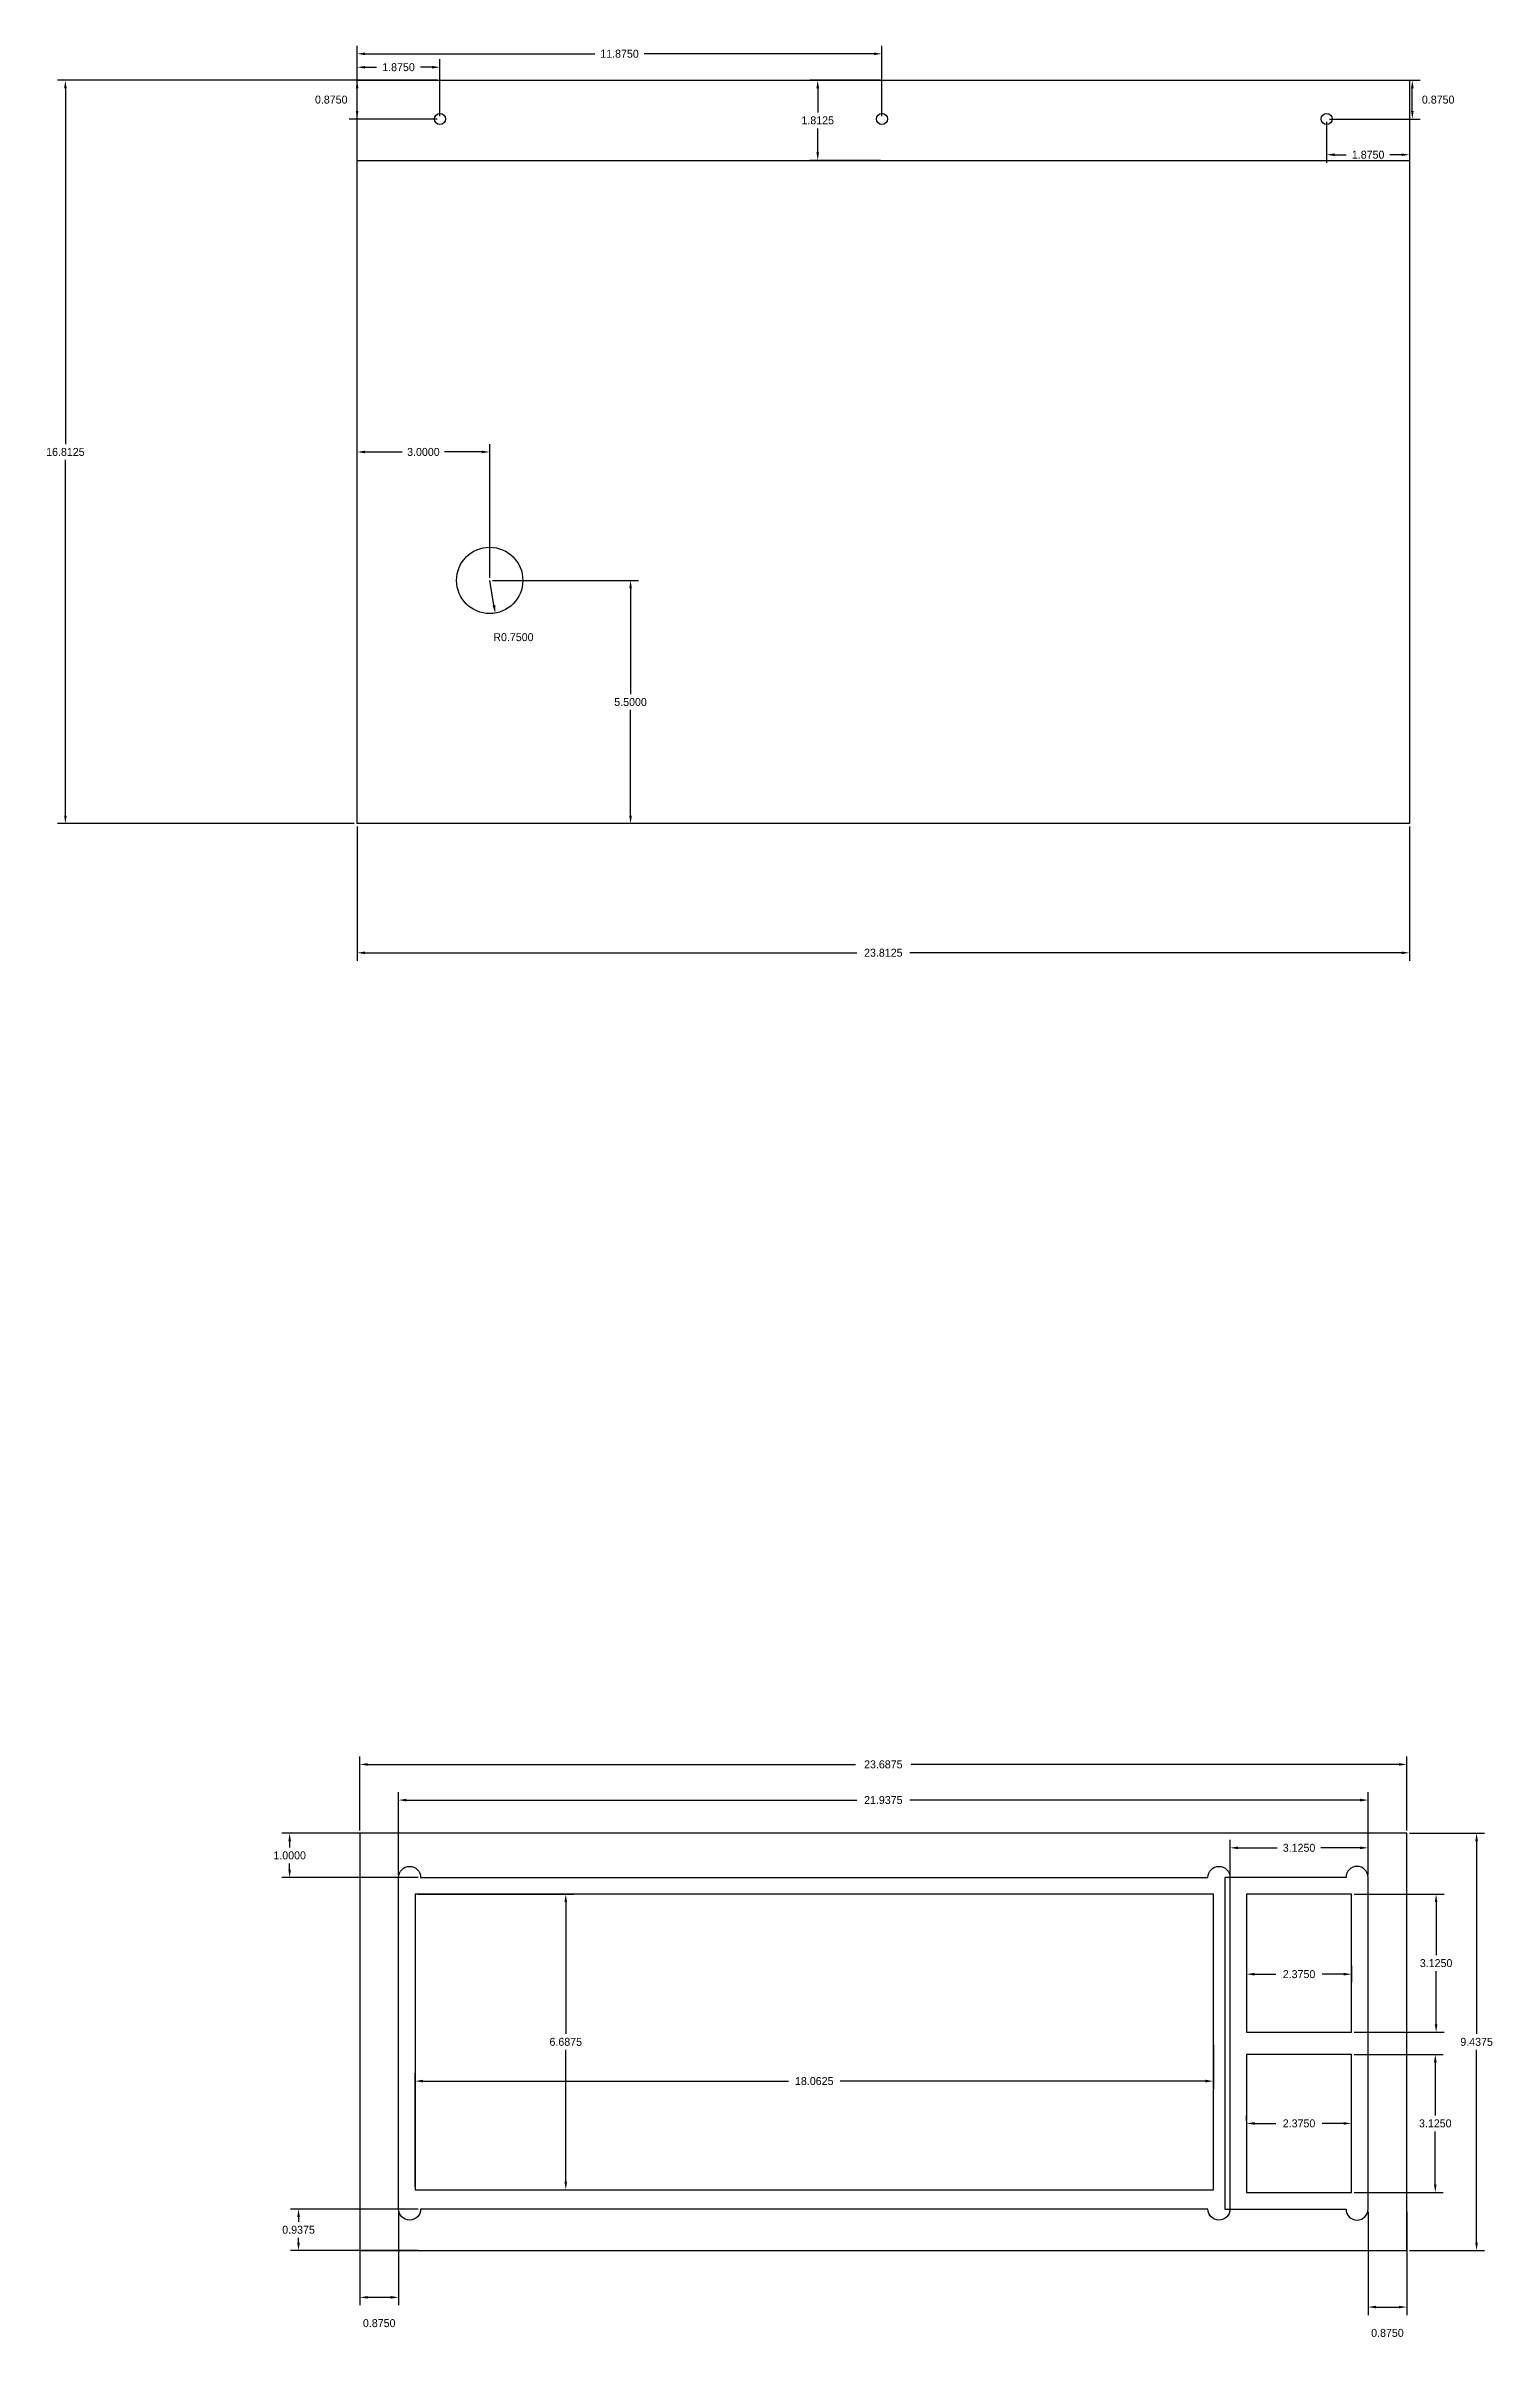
# Model space of a CAD drawing. Extents: x -4 to 200, y -54 to 66.
# Drawn here: x 167.7 to 200.4, y 11.1 to 62.9 of the extents above; entities that cross this region are included whole.
import ezdxf

# ---------------------------------------------------------------- set-up
doc = ezdxf.new("R2010")
doc.units = 0
doc.header["$MEASUREMENT"] = 0
doc.layers.get('Defpoints').update_dxf_attribs({"linetype": 'CONTINUOUS'})
doc.layers.add('Dimentions', color=7, linetype='CONTINUOUS')
doc.layers.add('LAYER_1', color=3, linetype='CONTINUOUS')
doc.dimstyles.get("Standard").update_dxf_attribs({"dimtxt": 0.18, "dimasz": 0.18, "dimexe": 0.18, "dimexo": 0.0625, "dimgap": 0.09, "dimtad": 0, "dimtih": 1, "dimtoh": 1, "dimdec": 4, "dimzin": 0, "dimdsep": 46, "dimtxsty": 'STANDARD', "dimcen": 0.09, "dimadec": 0, "dimazin": 0, "dimtfac": 1, "dimtdec": 4, "dimtofl": 0, "dimtmove": 0, "dimatfit": 3, "dimfxl": 1, "dimtolj": 1, "dimtzin": 0, "dimarcsym": 0})

# ---------------------------------------------------------------- blocks, each defined once
blk = doc.blocks.new('*D0')
at = {"layer": 'Defpoints', "color": 0}
for p in [(174.708, 62.149), (168.108, 45.337), (174.708, 45.337)]:
    blk.add_point(p, dxfattribs=at)
at = {"layer": 'Dimentions', "color": 0, "lineweight": -2}
for p, q in [((174.645, 62.149), (167.928, 62.149)), ((168.108, 61.969), (168.108, 53.923)), ((168.108, 45.517), (168.108, 53.563)), ((174.645, 45.337), (167.928, 45.337))]:
    blk.add_line(p, q, dxfattribs=at)
at = {"layer": 'Dimentions', "color": 0}
for points in [[(168.138, 61.969), (168.078, 61.969), (168.108, 62.149)], [(168.078, 45.517), (168.138, 45.517), (168.108, 45.337)]]:
    blk.add_solid(points, dxfattribs=at)
at = {"layer": 'Dimentions', "color": 0, "insert": (168.108, 53.743), "char_height": 0.18, "attachment_point": 5}
blk.add_mtext('\\A1;16.8125', dxfattribs=at)
blk = doc.blocks.new('*D1')
at = {"layer": 'Defpoints', "color": 0}
for p in [(174.708, 45.337), (198.52, 45.337), (198.52, 42.415)]:
    blk.add_point(p, dxfattribs=at)
at = {"layer": 'Dimentions', "color": 0, "lineweight": -2}
for p, q in [((174.708, 45.274), (174.708, 42.235)), ((198.52, 45.274), (198.52, 42.235)), ((174.888, 42.415), (186.014, 42.415)), ((198.34, 42.415), (187.214, 42.415))]:
    blk.add_line(p, q, dxfattribs=at)
at = {"layer": 'Dimentions', "color": 0}
for points in [[(174.888, 42.445), (174.888, 42.385), (174.708, 42.415)], [(198.34, 42.385), (198.34, 42.445), (198.52, 42.415)]]:
    blk.add_solid(points, dxfattribs=at)
at = {"layer": 'Dimentions', "color": 0, "insert": (186.614, 42.415), "char_height": 0.18, "attachment_point": 5}
blk.add_mtext('\\A1;23.8125', dxfattribs=at)
blk = doc.blocks.new('*D73')
at = {"layer": 'Defpoints', "color": 0}
for p in [(198.458, 22.499), (198.458, 13.062), (200.037, 13.062)]:
    blk.add_point(p, dxfattribs=at)
at = {"layer": 'Dimentions', "color": 0, "lineweight": -2}
for p, q in [((198.52, 22.499), (200.217, 22.499)), ((200.037, 22.319), (200.037, 17.961)), ((200.037, 13.242), (200.037, 17.601)), ((198.52, 13.062), (200.217, 13.062))]:
    blk.add_line(p, q, dxfattribs=at)
at = {"layer": 'Dimentions', "color": 0}
for points in [[(200.067, 22.319), (200.007, 22.319), (200.037, 22.499)], [(200.007, 13.242), (200.067, 13.242), (200.037, 13.062)]]:
    blk.add_solid(points, dxfattribs=at)
at = {"layer": 'Dimentions', "color": 0, "insert": (200.037, 17.781), "char_height": 0.18, "attachment_point": 5}
blk.add_mtext('\\A1;9.4375', dxfattribs=at)
blk = doc.blocks.new('*D74')
at = {"layer": 'Defpoints', "color": 0}
for p in [(198.458, 24.057), (174.77, 22.499), (198.458, 22.499)]:
    blk.add_point(p, dxfattribs=at)
at = {"layer": 'Dimentions', "color": 0, "lineweight": -2}
for p, q in [((174.77, 22.562), (174.77, 24.237)), ((174.95, 24.057), (185.984, 24.057)), ((198.278, 24.057), (187.244, 24.057)), ((198.458, 22.562), (198.458, 24.237))]:
    blk.add_line(p, q, dxfattribs=at)
at = {"layer": 'Dimentions', "color": 0}
for points in [[(174.95, 24.087), (174.95, 24.027), (174.77, 24.057)], [(198.278, 24.027), (198.278, 24.087), (198.458, 24.057)]]:
    blk.add_solid(points, dxfattribs=at)
at = {"layer": 'Dimentions', "color": 0, "insert": (186.614, 24.057), "char_height": 0.18, "attachment_point": 5}
blk.add_mtext('\\A1;23.6875', dxfattribs=at)
blk = doc.blocks.new('*D82')
at = {"layer": 'Defpoints', "color": 0}
for p in [(174.77, 13.999), (175.645, 13.999), (174.77, 12.003)]:
    blk.add_point(p, dxfattribs=at)
at = {"layer": 'Dimentions', "color": 0, "lineweight": -2}
for p, q in [((174.77, 13.937), (174.77, 11.823)), ((175.645, 13.937), (175.645, 11.823)), ((175.465, 12.003), (174.95, 12.003))]:
    blk.add_line(p, q, dxfattribs=at)
at = {"layer": 'Dimentions', "color": 0}
for points in [[(174.95, 12.033), (174.95, 11.973), (174.77, 12.003)], [(175.465, 11.973), (175.465, 12.033), (175.645, 12.003)]]:
    blk.add_solid(points, dxfattribs=at)
at = {"layer": 'Dimentions', "color": 0, "insert": (175.208, 11.418), "char_height": 0.18, "attachment_point": 5}
blk.add_mtext('\\A1;0.8750', dxfattribs=at)
blk = doc.blocks.new('*D83')
at = {"layer": 'Defpoints', "color": 0}
for p in [(197.583, 23.25), (175.645, 21.499), (197.583, 21.499)]:
    blk.add_point(p, dxfattribs=at)
at = {"layer": 'Dimentions', "color": 0, "lineweight": -2}
for p, q in [((175.645, 21.562), (175.645, 23.43)), ((197.583, 21.562), (197.583, 23.43)), ((175.825, 23.25), (186.014, 23.25)), ((197.403, 23.25), (187.214, 23.25))]:
    blk.add_line(p, q, dxfattribs=at)
at = {"layer": 'Dimentions', "color": 0}
for points in [[(175.825, 23.28), (175.825, 23.22), (175.645, 23.25)], [(197.403, 23.22), (197.403, 23.28), (197.583, 23.25)]]:
    blk.add_solid(points, dxfattribs=at)
at = {"layer": 'Dimentions', "color": 0, "insert": (186.614, 23.25), "char_height": 0.18, "attachment_point": 5}
blk.add_mtext('\\A1;21.9375', dxfattribs=at)
blk = doc.blocks.new('*D84')
at = {"layer": 'Defpoints', "color": 0}
for p in [(194.458, 22.17), (194.458, 21.499), (197.583, 21.499)]:
    blk.add_point(p, dxfattribs=at)
at = {"layer": 'Dimentions', "color": 0, "lineweight": -2}
for p, q in [((194.458, 21.562), (194.458, 22.35)), ((197.583, 21.562), (197.583, 22.35)), ((194.638, 22.17), (195.525, 22.17)), ((197.403, 22.17), (196.515, 22.17))]:
    blk.add_line(p, q, dxfattribs=at)
at = {"layer": 'Dimentions', "color": 0}
for points in [[(194.638, 22.2), (194.638, 22.14), (194.458, 22.17)], [(197.403, 22.14), (197.403, 22.2), (197.583, 22.17)]]:
    blk.add_solid(points, dxfattribs=at)
at = {"layer": 'Dimentions', "color": 0, "insert": (196.02, 22.17), "char_height": 0.18, "attachment_point": 5}
blk.add_mtext('\\A1;3.1250', dxfattribs=at)
blk = doc.blocks.new('*D85')
at = {"layer": 'Defpoints', "color": 0}
for p in [(197.583, 13.999), (198.458, 13.999), (198.458, 11.783)]:
    blk.add_point(p, dxfattribs=at)
at = {"layer": 'Dimentions', "color": 0, "lineweight": -2}
for p, q in [((197.583, 13.937), (197.583, 11.603)), ((198.458, 13.937), (198.458, 11.603)), ((197.763, 11.783), (198.278, 11.783))]:
    blk.add_line(p, q, dxfattribs=at)
at = {"layer": 'Dimentions', "color": 0}
for points in [[(197.763, 11.813), (197.763, 11.753), (197.583, 11.783)], [(198.278, 11.753), (198.278, 11.813), (198.458, 11.783)]]:
    blk.add_solid(points, dxfattribs=at)
at = {"layer": 'Dimentions', "color": 0, "insert": (198.02, 11.198), "char_height": 0.18, "attachment_point": 5}
blk.add_mtext('\\A1;0.8750', dxfattribs=at)
blk = doc.blocks.new('*D87')
at = {"layer": 'Defpoints', "color": 0}
for p in [(176.02, 21.124), (179.429, 21.124), (176.02, 14.437)]:
    blk.add_point(p, dxfattribs=at)
at = {"layer": 'Dimentions', "color": 0, "lineweight": -2}
for p, q in [((176.083, 21.124), (179.609, 21.124)), ((179.429, 20.944), (179.429, 17.961)), ((179.429, 14.617), (179.429, 17.601)), ((176.083, 14.437), (179.609, 14.437))]:
    blk.add_line(p, q, dxfattribs=at)
at = {"layer": 'Dimentions', "color": 0}
for points in [[(179.459, 20.944), (179.399, 20.944), (179.429, 21.124)], [(179.399, 14.617), (179.459, 14.617), (179.429, 14.437)]]:
    blk.add_solid(points, dxfattribs=at)
at = {"layer": 'Dimentions', "color": 0, "insert": (179.429, 17.781), "char_height": 0.18, "attachment_point": 5}
blk.add_mtext('\\A1;6.6875', dxfattribs=at)
blk = doc.blocks.new('*D88')
at = {"layer": 'Defpoints', "color": 0}
for p in [(194.083, 17.781), (194.083, 16.894), (176.02, 14.437)]:
    blk.add_point(p, dxfattribs=at)
at = {"layer": 'Dimentions', "color": 0, "lineweight": -2}
for p, q in [((194.083, 17.718), (194.083, 16.714)), ((176.02, 14.499), (176.02, 17.074)), ((176.2, 16.894), (184.466, 16.894)), ((193.903, 16.894), (185.636, 16.894))]:
    blk.add_line(p, q, dxfattribs=at)
at = {"layer": 'Dimentions', "color": 0}
for points in [[(176.2, 16.924), (176.2, 16.864), (176.02, 16.894)], [(193.903, 16.864), (193.903, 16.924), (194.083, 16.894)]]:
    blk.add_solid(points, dxfattribs=at)
at = {"layer": 'Dimentions', "color": 0, "insert": (185.051, 16.894), "char_height": 0.18, "attachment_point": 5}
blk.add_mtext('\\A1;18.0625', dxfattribs=at)
blk = doc.blocks.new('*D89')
at = {"layer": 'Defpoints', "color": 0}
for p in [(197.208, 21.124), (197.208, 17.999), (199.121, 17.999)]:
    blk.add_point(p, dxfattribs=at)
at = {"layer": 'Dimentions', "color": 0, "lineweight": -2}
for p, q in [((197.27, 21.124), (199.301, 21.124)), ((199.121, 20.944), (199.121, 19.742)), ((199.121, 18.179), (199.121, 19.382)), ((197.27, 17.999), (199.301, 17.999))]:
    blk.add_line(p, q, dxfattribs=at)
at = {"layer": 'Dimentions', "color": 0}
for points in [[(199.151, 20.944), (199.091, 20.944), (199.121, 21.124)], [(199.091, 18.179), (199.151, 18.179), (199.121, 17.999)]]:
    blk.add_solid(points, dxfattribs=at)
at = {"layer": 'Dimentions', "color": 0, "insert": (199.121, 19.562), "char_height": 0.18, "attachment_point": 5}
blk.add_mtext('\\A1;3.1250', dxfattribs=at)
blk = doc.blocks.new('*D90')
at = {"layer": 'Defpoints', "color": 0}
for p in [(197.208, 17.499), (197.208, 14.374), (199.103, 14.374)]:
    blk.add_point(p, dxfattribs=at)
at = {"layer": 'Dimentions', "color": 0, "lineweight": -2}
for p, q in [((197.27, 17.499), (199.283, 17.499)), ((199.103, 17.319), (199.103, 16.117)), ((199.103, 14.554), (199.103, 15.757)), ((197.27, 14.374), (199.283, 14.374))]:
    blk.add_line(p, q, dxfattribs=at)
at = {"layer": 'Dimentions', "color": 0}
for points in [[(199.133, 17.319), (199.073, 17.319), (199.103, 17.499)], [(199.073, 14.554), (199.133, 14.554), (199.103, 14.374)]]:
    blk.add_solid(points, dxfattribs=at)
at = {"layer": 'Dimentions', "color": 0, "insert": (199.103, 15.937), "char_height": 0.18, "attachment_point": 5}
blk.add_mtext('\\A1;3.1250', dxfattribs=at)
blk = doc.blocks.new('*D91')
at = {"layer": 'Defpoints', "color": 0}
for p in [(194.833, 19.562), (197.208, 19.562), (197.208, 19.312)]:
    blk.add_point(p, dxfattribs=at)
at = {"layer": 'Dimentions', "color": 0, "lineweight": -2}
for p, q in [((194.833, 19.499), (194.833, 19.132)), ((195.013, 19.312), (195.495, 19.312)), ((197.028, 19.312), (196.545, 19.312)), ((197.208, 19.499), (197.208, 19.132))]:
    blk.add_line(p, q, dxfattribs=at)
at = {"layer": 'Dimentions', "color": 0}
for points in [[(195.013, 19.342), (195.013, 19.282), (194.833, 19.312)], [(197.028, 19.282), (197.028, 19.342), (197.208, 19.312)]]:
    blk.add_solid(points, dxfattribs=at)
at = {"layer": 'Dimentions', "color": 0, "insert": (196.02, 19.312), "char_height": 0.18, "attachment_point": 5}
blk.add_mtext('\\A1;2.3750', dxfattribs=at)
blk = doc.blocks.new('*D92')
at = {"layer": 'Defpoints', "color": 0}
for p in [(194.833, 15.937), (197.208, 15.937), (197.208, 15.937)]:
    blk.add_point(p, dxfattribs=at)
at = {"layer": 'Dimentions', "color": 0, "lineweight": -2}
for p, q in [((194.833, 15.999), (194.833, 16.117)), ((197.208, 15.999), (197.208, 16.117)), ((195.013, 15.937), (195.495, 15.937)), ((197.028, 15.937), (196.545, 15.937))]:
    blk.add_line(p, q, dxfattribs=at)
at = {"layer": 'Dimentions', "color": 0}
for points in [[(195.013, 15.967), (195.013, 15.907), (194.833, 15.937)], [(197.028, 15.907), (197.028, 15.967), (197.208, 15.937)]]:
    blk.add_solid(points, dxfattribs=at)
at = {"layer": 'Dimentions', "color": 0, "insert": (196.02, 15.937), "char_height": 0.18, "attachment_point": 5}
blk.add_mtext('\\A1;2.3750', dxfattribs=at)
blk = doc.blocks.new('*D93')
at = {"layer": 'Defpoints', "color": 0}
for p in [(173.182, 22.499), (176.153, 22.499), (176.153, 21.499)]:
    blk.add_point(p, dxfattribs=at)
at = {"layer": 'Dimentions', "color": 0, "lineweight": -2}
for p, q in [((176.09, 22.499), (173.002, 22.499)), ((173.182, 22.319), (173.182, 22.179)), ((173.182, 21.679), (173.182, 21.819)), ((176.09, 21.499), (173.002, 21.499))]:
    blk.add_line(p, q, dxfattribs=at)
at = {"layer": 'Dimentions', "color": 0}
for points in [[(173.212, 22.319), (173.152, 22.319), (173.182, 22.499)], [(173.152, 21.679), (173.212, 21.679), (173.182, 21.499)]]:
    blk.add_solid(points, dxfattribs=at)
at = {"layer": 'Dimentions', "color": 0, "insert": (173.182, 21.999), "char_height": 0.18, "attachment_point": 5}
blk.add_mtext('\\A1;1.0000', dxfattribs=at)
blk = doc.blocks.new('*D94')
at = {"layer": 'Defpoints', "color": 0}
for p in [(176.153, 13.999), (173.383, 13.062), (176.153, 13.062)]:
    blk.add_point(p, dxfattribs=at)
at = {"layer": 'Dimentions', "color": 0, "lineweight": -2}
for p, q in [((176.091, 13.999), (173.203, 13.999)), ((173.383, 13.819), (173.383, 13.711)), ((176.091, 13.062), (173.203, 13.062)), ((173.383, 13.242), (173.383, 13.351))]:
    blk.add_line(p, q, dxfattribs=at)
at = {"layer": 'Dimentions', "color": 0}
for points in [[(173.413, 13.819), (173.353, 13.819), (173.383, 13.999)], [(173.353, 13.242), (173.413, 13.242), (173.383, 13.062)]]:
    blk.add_solid(points, dxfattribs=at)
at = {"layer": 'Dimentions', "color": 0, "insert": (173.383, 13.531), "char_height": 0.18, "attachment_point": 5}
blk.add_mtext('\\A1;0.9375', dxfattribs=at)
blk = doc.blocks.new('*D116')
at = {"layer": 'Defpoints', "color": 0}
for p in [(174.708, 62.445), (174.708, 61.274), (176.583, 61.274)]:
    blk.add_point(p, dxfattribs=at)
at = {"layer": 'Dimentions', "color": 0, "lineweight": -2}
for p, q in [((174.708, 61.337), (174.708, 62.625)), ((174.888, 62.445), (175.15, 62.445)), ((176.403, 62.445), (176.14, 62.445)), ((176.583, 61.337), (176.583, 62.625))]:
    blk.add_line(p, q, dxfattribs=at)
at = {"layer": 'Dimentions', "color": 0}
for points in [[(174.888, 62.475), (174.888, 62.415), (174.708, 62.445)], [(176.403, 62.415), (176.403, 62.475), (176.583, 62.445)]]:
    blk.add_solid(points, dxfattribs=at)
at = {"layer": 'Dimentions', "color": 0, "insert": (175.645, 62.445), "char_height": 0.18, "attachment_point": 5}
blk.add_mtext('\\A1;1.8750', dxfattribs=at)
blk = doc.blocks.new('*D117')
at = {"layer": 'Defpoints', "color": 0}
for p in [(174.708, 62.149), (176.583, 62.149), (176.583, 61.274)]:
    blk.add_point(p, dxfattribs=at)
at = {"layer": 'Dimentions', "color": 0, "lineweight": -2}
for p, q in [((176.52, 62.149), (174.528, 62.149)), ((174.708, 61.454), (174.708, 61.969)), ((176.52, 61.274), (174.528, 61.274))]:
    blk.add_line(p, q, dxfattribs=at)
at = {"layer": 'Dimentions', "color": 0}
for points in [[(174.738, 61.969), (174.678, 61.969), (174.708, 62.149)], [(174.678, 61.454), (174.738, 61.454), (174.708, 61.274)]]:
    blk.add_solid(points, dxfattribs=at)
at = {"layer": 'Dimentions', "color": 0, "insert": (174.123, 61.712), "char_height": 0.18, "attachment_point": 5}
blk.add_mtext('\\A1;0.8750', dxfattribs=at)
blk = doc.blocks.new('*D120')
at = {"layer": 'Defpoints', "color": 0}
for p in [(174.708, 62.749), (174.708, 62.149), (186.583, 61.274)]:
    blk.add_point(p, dxfattribs=at)
at = {"layer": 'Dimentions', "color": 0, "lineweight": -2}
for p, q in [((174.708, 62.212), (174.708, 62.929)), ((174.888, 62.749), (180.09, 62.749)), ((186.403, 62.749), (181.2, 62.749)), ((186.583, 61.337), (186.583, 62.929))]:
    blk.add_line(p, q, dxfattribs=at)
at = {"layer": 'Dimentions', "color": 0}
for points in [[(174.888, 62.779), (174.888, 62.719), (174.708, 62.749)], [(186.403, 62.719), (186.403, 62.779), (186.583, 62.749)]]:
    blk.add_solid(points, dxfattribs=at)
at = {"layer": 'Dimentions', "color": 0, "insert": (180.645, 62.749), "char_height": 0.18, "attachment_point": 5}
blk.add_mtext('\\A1;11.8750', dxfattribs=at)
blk = doc.blocks.new('*D122')
at = {"layer": 'Defpoints', "color": 0}
for p in [(196.645, 61.274), (198.52, 61.274), (198.52, 60.466)]:
    blk.add_point(p, dxfattribs=at)
at = {"layer": 'Dimentions', "color": 0, "lineweight": -2}
for p, q in [((196.645, 61.212), (196.645, 60.286)), ((198.52, 61.212), (198.52, 60.286)), ((196.825, 60.466), (197.088, 60.466)), ((198.34, 60.466), (198.078, 60.466))]:
    blk.add_line(p, q, dxfattribs=at)
at = {"layer": 'Dimentions', "color": 0}
for points in [[(196.825, 60.496), (196.825, 60.436), (196.645, 60.466)], [(198.34, 60.436), (198.34, 60.496), (198.52, 60.466)]]:
    blk.add_solid(points, dxfattribs=at)
at = {"layer": 'Dimentions', "color": 0, "insert": (197.583, 60.466), "char_height": 0.18, "attachment_point": 5}
blk.add_mtext('\\A1;1.8750', dxfattribs=at)
blk = doc.blocks.new('*D123')
at = {"layer": 'Defpoints', "color": 0}
for p in [(196.645, 62.149), (198.583, 62.149), (196.645, 61.274)]:
    blk.add_point(p, dxfattribs=at)
at = {"layer": 'Dimentions', "color": 0, "lineweight": -2}
for p, q in [((196.708, 62.149), (198.763, 62.149)), ((198.583, 61.454), (198.583, 61.969)), ((196.708, 61.274), (198.763, 61.274))]:
    blk.add_line(p, q, dxfattribs=at)
at = {"layer": 'Dimentions', "color": 0}
for points in [[(198.613, 61.969), (198.553, 61.969), (198.583, 62.149)], [(198.553, 61.454), (198.613, 61.454), (198.583, 61.274)]]:
    blk.add_solid(points, dxfattribs=at)
at = {"layer": 'Dimentions', "color": 0, "insert": (199.168, 61.712), "char_height": 0.18, "attachment_point": 5}
blk.add_mtext('\\A1;0.8750', dxfattribs=at)
blk = doc.blocks.new('*D124')
at = {"layer": 'Defpoints', "color": 0}
for p in [(186.614, 62.149), (185.13, 60.337), (186.614, 60.337)]:
    blk.add_point(p, dxfattribs=at)
at = {"layer": 'Dimentions', "color": 0, "lineweight": -2}
for p, q in [((186.551, 62.149), (184.95, 62.149)), ((185.13, 61.969), (185.13, 61.423)), ((185.13, 60.517), (185.13, 61.063)), ((186.551, 60.337), (184.95, 60.337))]:
    blk.add_line(p, q, dxfattribs=at)
at = {"layer": 'Dimentions', "color": 0}
for points in [[(185.16, 61.969), (185.1, 61.969), (185.13, 62.149)], [(185.1, 60.517), (185.16, 60.517), (185.13, 60.337)]]:
    blk.add_solid(points, dxfattribs=at)
at = {"layer": 'Dimentions', "color": 0, "insert": (185.13, 61.243), "char_height": 0.18, "attachment_point": 5}
blk.add_mtext('\\A1;1.8125', dxfattribs=at)
blk = doc.blocks.new('*D242')
at = {"layer": 'Defpoints', "color": 0}
for p in [(174.708, 53.743), (174.708, 50.837), (177.708, 50.837)]:
    blk.add_point(p, dxfattribs=at)
at = {"layer": 'Dimentions', "color": 0, "lineweight": -2}
for p, q in [((174.708, 50.899), (174.708, 53.923)), ((177.708, 50.899), (177.708, 53.923)), ((174.888, 53.743), (175.728, 53.743)), ((177.528, 53.743), (176.688, 53.743))]:
    blk.add_line(p, q, dxfattribs=at)
at = {"layer": 'Dimentions', "color": 0}
for points in [[(174.888, 53.773), (174.888, 53.713), (174.708, 53.743)], [(177.528, 53.713), (177.528, 53.773), (177.708, 53.743)]]:
    blk.add_solid(points, dxfattribs=at)
at = {"layer": 'Dimentions', "color": 0, "insert": (176.208, 53.743), "char_height": 0.18, "attachment_point": 5}
blk.add_mtext('\\A1;3.0000', dxfattribs=at)
blk = doc.blocks.new('*D244')
at = {"layer": 'Defpoints', "color": 0}
for p in [(177.708, 50.837), (180.895, 45.337), (186.614, 45.337)]:
    blk.add_point(p, dxfattribs=at)
at = {"layer": 'Dimentions', "color": 0, "lineweight": -2}
for p, q in [((177.77, 50.837), (181.075, 50.837)), ((180.895, 50.657), (180.895, 48.267)), ((180.895, 45.517), (180.895, 47.907)), ((186.551, 45.337), (180.715, 45.337))]:
    blk.add_line(p, q, dxfattribs=at)
at = {"layer": 'Dimentions', "color": 0}
for points in [[(180.925, 50.657), (180.865, 50.657), (180.895, 50.837)], [(180.865, 45.517), (180.925, 45.517), (180.895, 45.337)]]:
    blk.add_solid(points, dxfattribs=at)
at = {"layer": 'Dimentions', "color": 0, "insert": (180.895, 48.087), "char_height": 0.18, "attachment_point": 5}
blk.add_mtext('\\A1;5.5000', dxfattribs=at)
blk = doc.blocks.new('*D245')
at = {"layer": 'Defpoints', "color": 0}
for p in [(177.708, 50.837), (177.832, 50.097)]:
    blk.add_point(p, dxfattribs=at)
at = {"layer": 'Dimentions', "color": 0, "lineweight": -2}
blk.add_line((177.802, 50.275), (177.708, 50.837), dxfattribs=at)
at = {"layer": 'Dimentions', "color": 0}
blk.add_solid([(177.773, 50.27), (177.832, 50.28), (177.832, 50.097)], dxfattribs=at)
at = {"layer": 'Dimentions', "color": 0, "insert": (178.245, 49.553), "char_height": 0.18, "attachment_point": 5}
blk.add_mtext('\\A1;R0.7500', dxfattribs=at)

msp = doc.modelspace()

# ---------------------------------------------------------------- linework, layer by layer
at = {"layer": 'LAYER_1'}
msp.add_line((174.70767, 60.33692), (198.52017, 60.33692), dxfattribs=at)
for points in [[(198.52017, 45.33692), (174.70767, 45.33692), (174.70767, 62.14942), (198.52017, 62.14942)], [(198.45767, 22.49935), (174.77017, 22.49935), (174.77017, 13.06185), (198.45767, 13.06185)], [(194.08267, 21.12435), (176.02017, 21.12435), (176.02017, 14.43685), (194.08267, 14.43685)], [(197.20767, 21.12435), (194.83267, 21.12435), (194.83267, 17.99935), (197.20767, 17.99935)], [(197.20767, 17.49935), (194.83267, 17.49935), (194.83267, 14.37435), (197.20767, 14.37435)]]:
    msp.add_lwpolyline(points, close=True, dxfattribs=at)
for points in [[(176.58267, 61.14892, -0.41421356), (176.45717, 61.27442, -0.41421356), (176.58267, 61.39992, -0.41421356), (176.70817, 61.27442, -0.41421356)], [(186.58267, 61.14892, -0.41421356), (186.45717, 61.27442, -0.41421356), (186.58267, 61.39992, -0.41421356), (186.70817, 61.27442, -0.41421356)], [(196.64517, 61.14892, -0.41421356), (196.51967, 61.27442, -0.41421356), (196.64517, 61.39992, -0.41421356), (196.77067, 61.27442, -0.41421356)], [(193.95767, 21.49935, -0.41421356), (194.20767, 21.74935, -0.41421356), (194.45767, 21.49935), (194.45767, 13.99935, -0.41421356), (194.20767, 13.74935, -0.41421356), (193.95767, 13.99935), (193.9489, 13.99935), (176.15305, 13.99935), (176.14517, 13.99935, -0.41421356), (175.89517, 13.74935, -0.41421356), (175.64517, 13.99935), (175.64517, 21.49935, -0.41421356), (175.89517, 21.74935, -0.41421356), (176.14517, 21.49935), (176.15272, 21.49935), (193.92985, 21.49935)], [(197.08267, 13.99935, 0.41421356), (197.33267, 13.74935, 0.41421356), (197.58267, 13.99935), (197.58267, 21.49935, 0.41421356), (197.33267, 21.74935, 0.41421356), (197.08267, 21.49935), (197.07551, 21.49904), (194.34349, 21.49738), (194.34349, 13.99414), (197.06841, 13.99935)]]:
    msp.add_lwpolyline(points, format="xyb", close=True, dxfattribs=at)
msp.add_circle((177.70767, 50.83692), 0.75, dxfattribs=at)

# ---------------------------------------------------------------- dimensions: what is measured, and where the dimension line sits
at = {"layer": 'Dimentions'}
for base, p1, p2, picture, middle in [((174.70767, 62.74891), (186.58267, 61.27442), (174.70767, 62.14942), '*D120', (180.64517, 62.74891)), ((174.70767, 62.44519), (176.58267, 61.27442), (174.70767, 61.27442), '*D116', (175.64517, 62.44519)), ((198.52017, 60.46603), (196.64517, 61.27442), (198.52017, 61.27442), '*D122', (197.58267, 60.46603)), ((174.70767, 53.74317), (177.70767, 50.83692), (174.70767, 50.83692), '*D242', (176.20767, 53.74317)), ((198.52017, 42.41502), (174.70767, 45.33692), (198.52017, 45.33692), '*D1', (186.61392, 42.41502)), ((198.45767, 24.05652), (174.77017, 22.49935), (198.45767, 22.49935), '*D74', (186.61392, 24.05652)), ((197.58267, 23.25049), (175.64517, 21.49935), (197.58267, 21.49935), '*D83', (186.61392, 23.25049)), ((194.45767, 22.16968), (197.58267, 21.49935), (194.45767, 21.49935), '*D84', (196.02017, 22.16968)), ((197.20767, 19.31193), (194.83267, 19.56185), (197.20767, 19.56185), '*D91', (196.02017, 19.31193)), ((194.08267, 16.89384), (176.02017, 14.43685), (194.08267, 17.7806), '*D88', (185.05142, 16.89384)), ((197.20767, 15.93685), (194.83267, 15.93685), (197.20767, 15.93685), '*D92', (196.02017, 15.93685)), ((174.77017, 12.0027), (175.64517, 13.99935), (174.77017, 13.99935), '*D82', (175.20767, 11.4177)), ((198.45767, 11.78287), (197.58267, 13.99935), (198.45767, 13.99935), '*D85', (198.02017, 11.19787))]:
    dim = msp.add_linear_dim(base=base, p1=p1, p2=p2, dimstyle='STANDARD', override={"dimtmove": 2}, dxfattribs=at)
    dim.commit()
    dim.dimension.update_dxf_attribs({"geometry": picture, "text_midpoint": middle})
for base, p1, p2, picture, middle in [((168.10812, 45.33692), (174.70767, 62.14942), (174.70767, 45.33692), '*D0', (168.10812, 53.74317)), ((174.70767, 62.14942), (176.58267, 61.27442), (176.58267, 62.14942), '*D117', (174.12267, 61.71192)), ((185.12986, 60.33692), (186.61392, 62.14942), (186.61392, 60.33692), '*D124', (185.12986, 61.24317)), ((198.58267, 62.14942), (196.64517, 61.27442), (196.64517, 62.14942), '*D123', (199.16767, 61.71192)), ((180.89524, 45.33692), (177.70767, 50.83692), (186.61392, 45.33692), '*D244', (180.89524, 48.08692)), ((173.18196, 22.49935), (176.15272, 21.49935), (176.15272, 22.49935), '*D93', (173.18196, 21.99935)), ((200.03743, 13.06185), (198.45767, 22.49935), (198.45767, 13.06185), '*D73', (200.03743, 17.7806)), ((179.4287, 21.12435), (176.02017, 14.43685), (176.02017, 21.12435), '*D87', (179.4287, 17.7806)), ((199.12149, 17.99935), (197.20767, 21.12435), (197.20767, 17.99935), '*D89', (199.12149, 19.56185)), ((199.10317, 14.37435), (197.20767, 17.49935), (197.20767, 14.37435), '*D90', (199.10317, 15.93685)), ((173.38347, 13.06185), (176.15305, 13.99935), (176.15305, 13.06185), '*D94', (173.38347, 13.5306))]:
    dim = msp.add_linear_dim(base=base, p1=p1, p2=p2, angle=90, dimstyle='STANDARD', override={"dimtmove": 2}, dxfattribs=at)
    dim.commit()
    dim.dimension.update_dxf_attribs({"geometry": picture, "text_midpoint": middle})
dim = msp.add_radius_dim(center=(177.70767, 50.83692), mpoint=(177.83221, 50.09733), dimstyle='STANDARD', override={"dimtmove": 2}, dxfattribs=at)
dim.commit()
dim.dimension.update_dxf_attribs({"geometry": '*D245', "text_midpoint": (178.24467, 49.5534), "dimtype": 164})

doc.saveas('drawing.dxf')
